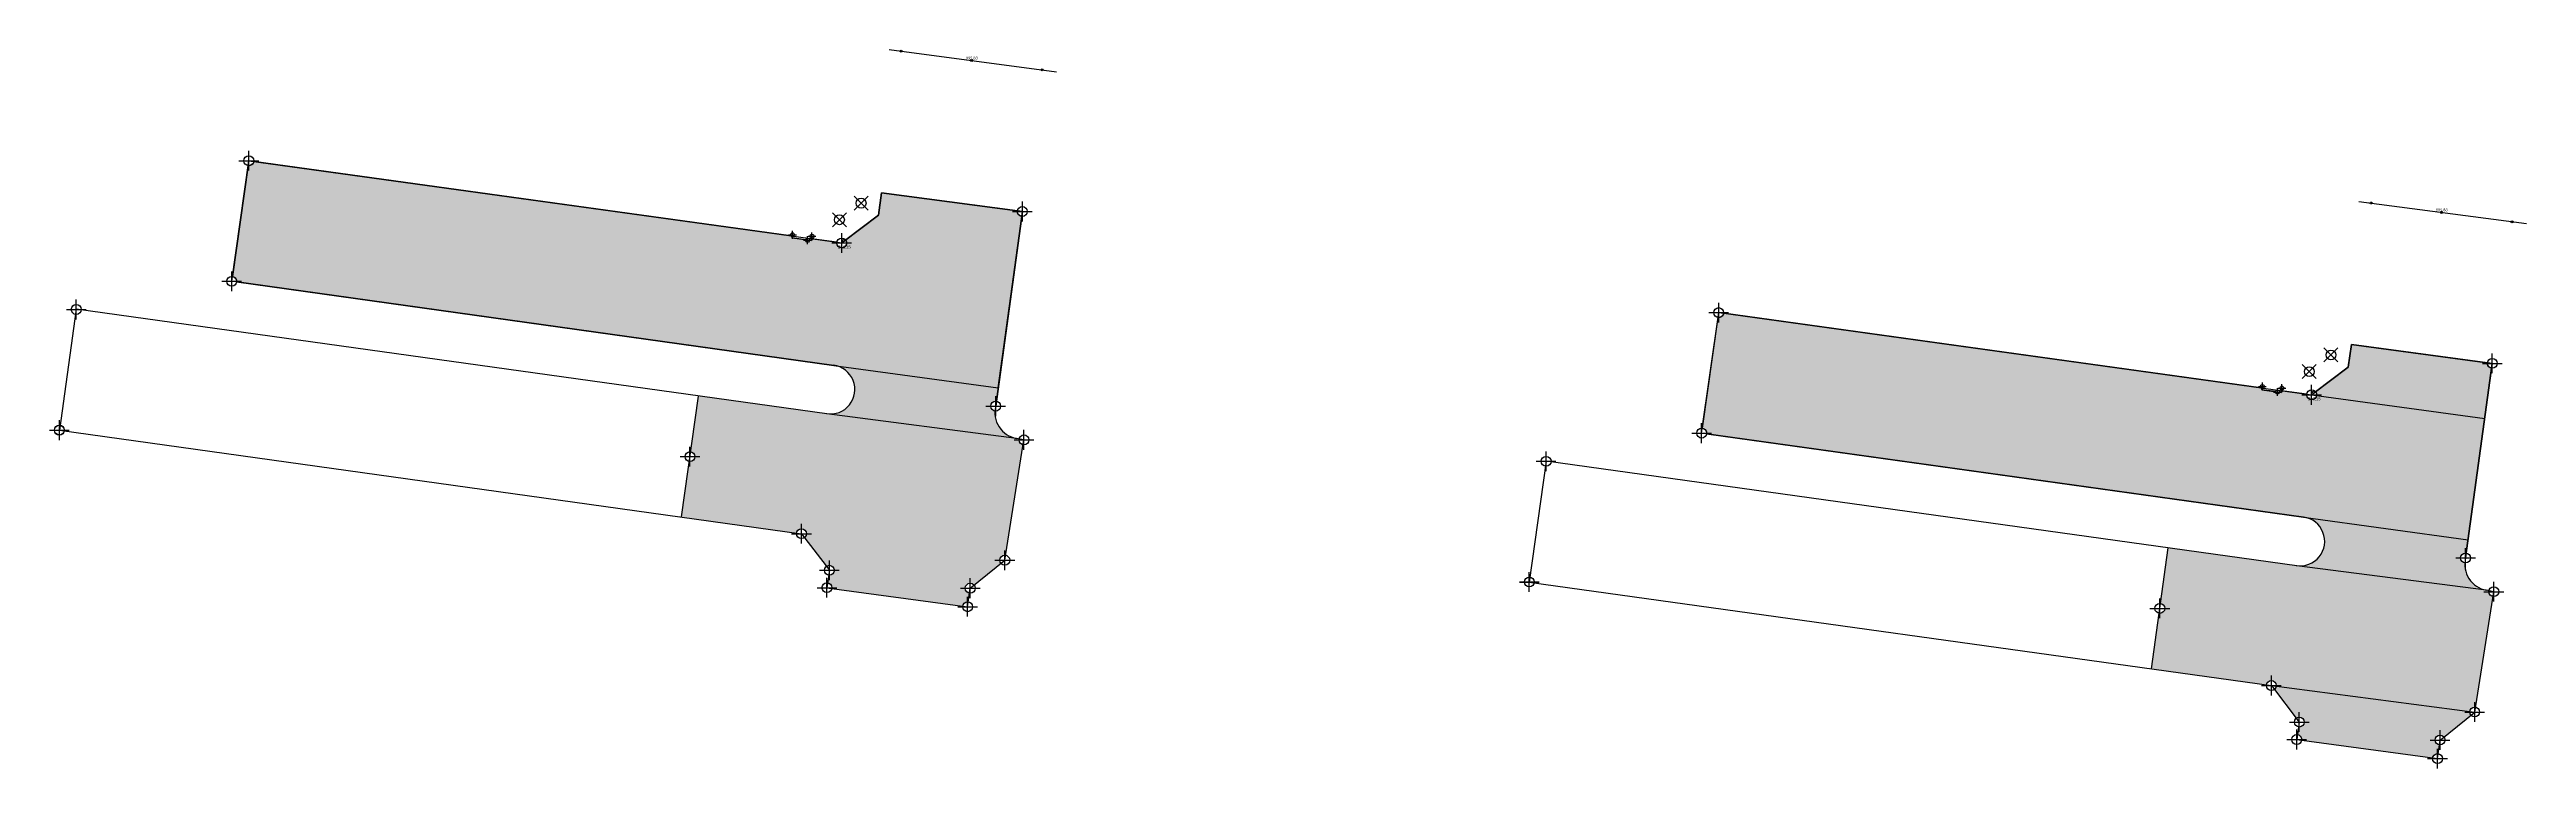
# Model space of a CAD drawing. Header units: metres. Extents: x -977055 to 805873, y -1033982 to 242021.
# Drawn here: x 560.1 to 685.5, y 1123 to 1159.4 of the extents above; entities that cross this region are included whole.
import ezdxf

# ---------------------------------------------------------------- set-up
doc = ezdxf.new("R2010")
doc.units = ezdxf.units.M
for name, color, linetype in [('12-CONDICIONES EXISTENTES', 2, 'Continuous'), ('C-ROAD-PROF-TEXT', 11, 'Continuous'), ('linea 1', 1, 'Continuous'), ('PUNTOS V', 4, 'Continuous'), ('V-NODE', 1, 'Continuous')]:
    doc.layers.add(name, color=color, linetype=linetype)
doc.styles.get("Standard").update_dxf_attribs({"font": 'arial.ttf'})

# ---------------------------------------------------------------- blocks, each defined once
blk = doc.blocks.new('*U2823')
at = {"color": 0, "linetype": 'ByBlock', "lineweight": -2, "transparency": 16777216}
for p, q in [((-0.71, -0.71), (0.71, 0.71)), ((-0.71, 0.71), (0.71, -0.71))]:
    blk.add_line(p, q, dxfattribs=at)
blk.add_circle((0, 0), 0.5, dxfattribs=at)
blk = doc.blocks.new('*U2826', base_point=(859.596, 1061.824, 997.32))
at = {"layer": 'V-NODE', "color": 50, "lineweight": -2, "xscale": 0.5, "yscale": 0.5, "zscale": 0.5}
blk.add_blockref('*U2823', (859.596, 1061.824, 997.32), dxfattribs=at)
blk = doc.blocks.new('*U2829', base_point=(858.499, 1060.98, 997.399))
at = {"layer": 'V-NODE', "color": 50, "lineweight": -2, "xscale": 0.5, "yscale": 0.5, "zscale": 0.5}
blk.add_blockref('*U2823', (858.499, 1060.98, 997.399), dxfattribs=at)
blk = doc.blocks.new('*U4553')
at = {"color": 0, "linetype": 'ByBlock', "lineweight": -2, "transparency": 16777216}
for p, q in [((-1, 0), (1, 0)), ((0, -1), (0, 1))]:
    blk.add_line(p, q, dxfattribs=at)
blk.add_circle((0, 0), 0.5, dxfattribs=at)
blk = doc.blocks.new('*U4703', base_point=(856.886, 1059.946, 996.477))
at = {"layer": 'V-NODE', "lineweight": -2, "xscale": 0.2, "yscale": 0.2, "zscale": 0.2}
blk.add_blockref('*U4553', (856.886, 1059.946, 996.477), dxfattribs=at)
blk = doc.blocks.new('*U4733', base_point=(857.109, 1060.144, 996.674))
at = {"layer": 'V-NODE', "lineweight": -2, "xscale": 0.2, "yscale": 0.2, "zscale": 0.2}
blk.add_blockref('*U4553', (857.109, 1060.144, 996.674), dxfattribs=at)
blk = doc.blocks.new('*U4736', base_point=(856.122, 1060.221, 996.673))
at = {"layer": 'V-NODE', "lineweight": -2, "xscale": 0.2, "yscale": 0.2, "zscale": 0.2}
blk.add_blockref('*U4553', (856.122, 1060.221, 996.673), dxfattribs=at)
blk = doc.blocks.new('*U4768')
at = {"color": 0, "linetype": 'ByBlock', "lineweight": -2, "transparency": 16777216}
for p, q in [((-1, 0), (1, 0)), ((0, -1), (0, 1))]:
    blk.add_line(p, q, dxfattribs=at)
blk.add_circle((0, 0), 0.5, dxfattribs=at)
blk = doc.blocks.new('*U4770', base_point=(818.989, 1050.325, 997.271))
at = {"layer": 'V-NODE', "color": 3, "lineweight": -2, "xscale": 0.5, "yscale": 0.5, "zscale": 0.5}
blk.add_blockref('*U4768', (818.989, 1050.325, 997.271), dxfattribs=at)
blk = doc.blocks.new('*U4772', base_point=(858.618, 1059.805, 996.464))
at = {"layer": 'V-NODE', "color": 3, "lineweight": -2, "xscale": 0.5, "yscale": 0.5, "zscale": 0.5}
blk.add_blockref('*U4768', (858.618, 1059.805, 996.464), dxfattribs=at)
blk = doc.blocks.new('*U4773', base_point=(828.582, 1063.97, 996.881))
at = {"layer": 'V-NODE', "color": 3, "lineweight": -2, "xscale": 0.5, "yscale": 0.5, "zscale": 0.5}
blk.add_blockref('*U4768', (828.582, 1063.97, 996.881), dxfattribs=at)
blk = doc.blocks.new('*U4774', base_point=(827.718, 1057.863, 996.93))
at = {"layer": 'V-NODE', "color": 3, "lineweight": -2, "xscale": 0.5, "yscale": 0.5, "zscale": 0.5}
blk.add_blockref('*U4768', (827.718, 1057.863, 996.93), dxfattribs=at)
blk = doc.blocks.new('*U4775', base_point=(819.841, 1056.436, 997.217))
at = {"layer": 'V-NODE', "color": 3, "lineweight": -2, "xscale": 0.5, "yscale": 0.5, "zscale": 0.5}
blk.add_blockref('*U4768', (819.841, 1056.436, 997.217), dxfattribs=at)
blk = doc.blocks.new('*U4776', base_point=(818.988, 1050.321, 997.256))
at = {"layer": 'V-NODE', "color": 3, "lineweight": -2, "xscale": 0.5, "yscale": 0.5, "zscale": 0.5}
blk.add_blockref('*U4768', (818.988, 1050.321, 997.256), dxfattribs=at)
blk = doc.blocks.new('*U4777', base_point=(850.928, 1048.984, 996.868))
at = {"layer": 'V-NODE', "color": 3, "lineweight": -2, "xscale": 0.5, "yscale": 0.5, "zscale": 0.5}
blk.add_blockref('*U4768', (850.928, 1048.984, 996.868), dxfattribs=at)
blk = doc.blocks.new('*U4778', base_point=(856.576, 1045.078, 996.745))
at = {"layer": 'V-NODE', "color": 3, "lineweight": -2, "xscale": 0.5, "yscale": 0.5, "zscale": 0.5}
blk.add_blockref('*U4768', (856.576, 1045.078, 996.745), dxfattribs=at)
blk = doc.blocks.new('*U4779', base_point=(857.991, 1043.226, 996.79))
at = {"layer": 'V-NODE', "color": 3, "lineweight": -2, "xscale": 0.5, "yscale": 0.5, "zscale": 0.5}
blk.add_blockref('*U4768', (857.991, 1043.226, 996.79), dxfattribs=at)
blk = doc.blocks.new('*U4780', base_point=(857.864, 1042.343, 996.842))
at = {"layer": 'V-NODE', "color": 3, "lineweight": -2, "xscale": 0.5, "yscale": 0.5, "zscale": 0.5}
blk.add_blockref('*U4768', (857.864, 1042.343, 996.842), dxfattribs=at)
blk = doc.blocks.new('*U4781', base_point=(864.993, 1041.377, 996.865))
at = {"layer": 'V-NODE', "color": 3, "lineweight": -2, "xscale": 0.5, "yscale": 0.5, "zscale": 0.5}
blk.add_blockref('*U4768', (864.993, 1041.377, 996.865), dxfattribs=at)
blk = doc.blocks.new('*U4782', base_point=(865.123, 1042.317, 996.807))
at = {"layer": 'V-NODE', "color": 3, "lineweight": -2, "xscale": 0.5, "yscale": 0.5, "zscale": 0.5}
blk.add_blockref('*U4768', (865.123, 1042.317, 996.807), dxfattribs=at)
blk = doc.blocks.new('*U4783', base_point=(866.876, 1043.735, 996.763))
at = {"layer": 'V-NODE', "color": 3, "lineweight": -2, "xscale": 0.5, "yscale": 0.5, "zscale": 0.5}
blk.add_blockref('*U4768', (866.876, 1043.735, 996.763), dxfattribs=at)
blk = doc.blocks.new('*U4784', base_point=(867.845, 1049.832, 996.672))
at = {"layer": 'V-NODE', "color": 3, "lineweight": -2, "xscale": 0.5, "yscale": 0.5, "zscale": 0.5}
blk.add_blockref('*U4768', (867.845, 1049.832, 996.672), dxfattribs=at)
blk = doc.blocks.new('*U4785', base_point=(866.413, 1051.539, 996.589))
at = {"layer": 'V-NODE', "color": 3, "lineweight": -2, "xscale": 0.5, "yscale": 0.5, "zscale": 0.5}
blk.add_blockref('*U4768', (866.413, 1051.539, 996.589), dxfattribs=at)
blk = doc.blocks.new('*U4786', base_point=(867.765, 1061.399, 996.366))
at = {"layer": 'V-NODE', "color": 3, "lineweight": -2, "xscale": 0.5, "yscale": 0.5, "zscale": 0.5}
blk.add_blockref('*U4768', (867.765, 1061.399, 996.366), dxfattribs=at)

msp = doc.modelspace()

# ---------------------------------------------------------------- hatches: boundary and pattern name
h = msp.add_hatch(color=1)
h.dxf.hatch_style = 1
h.paths.add_polyline_path([(609.30415, 1150.93342, -0.413020089), (609.0903, 1151.21406), (602.20088, 1152.13014), (602.04531, 1150.99558), (600.39019, 1149.73833, -0.163849855), (600.44112, 1149.58711, -1.071381241), (599.94349, 1149.62144), (598.68212, 1149.79635), (598.68212, 1149.70477), (598.55893, 1149.72193, -1.07974303), (598.36142, 1149.74945), (597.67314, 1149.84532), (597.68132, 1149.90406, -0.204160895), (597.61413, 1149.94445), (570.40275, 1153.71777, -0.415021003), (570.1201, 1153.50457), (569.32614, 1147.89264, -0.413712861), (569.53871, 1147.61051), (599.78124, 1143.38462), (608.11242, 1142.24225)])
h.paths.add_polyline_path([(609.37888, 1139.3672, -0.425891287), (609.17297, 1139.66312), (609.03547, 1139.6906), (599.43961, 1140.92631), (592.92942, 1141.83491), (592.53567, 1139.01371, -0.374157039), (592.75112, 1138.76611, -0.455437729), (592.46656, 1138.51851), (592.07424, 1135.70749), (597.90151, 1134.89464, -0.932997044), (598.39912, 1134.86011, -0.233549761), (598.30102, 1134.66155), (599.41337, 1133.20754, -0.619329516), (599.81412, 1133.00811, -0.455129131), (599.52981, 1132.76047), (599.47321, 1132.37249, -0.411232028), (599.68485, 1132.09154), (606.31838, 1131.19267, -0.415017366), (606.60036, 1131.40675), (606.66187, 1131.85146, -0.374511748), (606.44612, 1132.09911, -0.7069306), (606.89049, 1132.25633), (608.25475, 1133.35988, -0.171693799), (608.19912, 1133.51711, -0.461167824), (608.48836, 1133.76401)])
h.paths.add_polyline_path([(599.96743, 1149.22321), (600.68332, 1149.23034), (600.68024, 1149.53943), (599.96434, 1149.5323)], flags=24)
h = msp.add_hatch(color=1)
h.dxf.hatch_style = 1
h.paths.add_polyline_path([(683.83306, 1131.67555, -0.425891287), (683.62715, 1131.97146), (683.48966, 1131.99894), (673.89379, 1133.23465), (667.3836, 1134.14326), (666.98986, 1131.32205, -0.374157039), (667.2053, 1131.07445, -0.455437729), (666.92074, 1130.82685), (666.52842, 1128.01583), (672.3557, 1127.20299, -0.995540681), (672.8512, 1127.13612), (682.6554, 1125.85777, -0.422425452), (682.94254, 1126.07235)])
h.paths.add_polyline_path([(682.56661, 1134.55059), (674.3731, 1135.67408, -0.940620161), (673.90744, 1133.24291), (683.49678, 1131.99802, -0.380393944), (682.40237, 1133.38234, -0.370274656), (682.1903, 1133.62945, -0.454713254), (682.47426, 1133.87713)])
h.paths.add_polyline_path([(683.40896, 1140.69378), (674.89298, 1141.86148, -1.000759481), (674.39767, 1141.92979), (673.1363, 1142.1047), (673.1363, 1142.01311), (673.01311, 1142.03027, -1.07974303), (672.8156, 1142.05779), (672.12732, 1142.15367), (672.1355, 1142.2124, -0.204160895), (672.06831, 1142.25279), (644.85693, 1146.02611, -0.415021003), (644.57428, 1145.81291), (643.78032, 1140.20098, -0.413712861), (643.99289, 1139.91885), (674.23543, 1135.69296), (682.56661, 1134.55059)])
h.paths.add_polyline_path([(674.42161, 1141.53155), (675.1375, 1141.53868), (675.13442, 1141.84777), (674.41853, 1141.84064)], flags=24)
h = msp.add_hatch(color=1)
h.dxf.hatch_style = 1
h.paths.add_polyline_path([(683.75834, 1143.24176, -0.413020089), (683.54448, 1143.5224), (676.65506, 1144.43848), (676.49949, 1143.30392), (674.84438, 1142.04667, -0.199041982), (674.89298, 1141.86148), (683.40896, 1140.69378)])
h.paths.add_polyline_path([(681.34467, 1124.56467), (682.70893, 1125.66822, -0.205262126), (682.6554, 1125.85777), (672.8512, 1127.13612, -0.199612521), (672.7552, 1126.96989), (673.86755, 1125.51588, -0.619329516), (674.2683, 1125.31645, -0.455129131), (673.984, 1125.06881), (673.92739, 1124.68083, -0.411232028), (674.13903, 1124.39988), (680.77256, 1123.50102, -0.415017366), (681.05455, 1123.71509), (681.11605, 1124.1598, -0.374511748), (680.9003, 1124.40745, -0.7069306)])
h.paths.add_polyline_path([(674.42161, 1141.53155), (675.1375, 1141.53868), (675.13442, 1141.84777), (674.41853, 1141.84064)], flags=9)
h = msp.add_hatch(color=1)
h.dxf.hatch_style = 1
h.paths.add_polyline_path([(607.73612, 1141.32111, -0.454713254), (608.02008, 1141.56879), (608.11242, 1142.24225), (599.91892, 1143.36574, -0.940620161), (599.45326, 1140.93457), (609.0426, 1139.68968, -0.380393944), (607.94819, 1141.074, -0.370274656)])

# ---------------------------------------------------------------- linework, layer by layer
at = {"color": 1}
for points in [[(599.94349, 1149.62144), (598.68212, 1149.79635), (598.68212, 1149.72811), (598.65453, 1149.72811), (598.65187, 1149.70899), (598.55893, 1149.72193, -1.07974303), (598.36142, 1149.74945), (597.67314, 1149.84532), (597.68132, 1149.90406, -0.204160895), (597.61413, 1149.94445), (570.40275, 1153.71777, -0.415021003), (570.1201, 1153.50457), (569.32614, 1147.89264, -0.413712861), (569.53871, 1147.61051), (599.78124, 1143.38462), (608.11242, 1142.24225), (609.30415, 1150.93342, -0.413020089), (609.0903, 1151.21406), (602.20088, 1152.13014), (602.04531, 1150.99558), (600.39019, 1149.73833, -0.163849855), (600.44112, 1149.58711, -1.071381241)], [(674.39767, 1141.92979), (673.1363, 1142.1047), (673.1363, 1142.03645), (673.10872, 1142.03645), (673.10605, 1142.01733), (673.01311, 1142.03027, -1.07974303), (672.8156, 1142.05779), (672.12732, 1142.15367), (672.1355, 1142.2124, -0.204160895), (672.06831, 1142.25279), (644.85693, 1146.02611, -0.415021003), (644.57428, 1145.81291), (643.78032, 1140.20098, -0.413712861), (643.99289, 1139.91885), (674.23543, 1135.69296), (682.56661, 1134.55059), (683.75834, 1143.24176, -0.413020089), (683.54448, 1143.5224), (676.65506, 1144.43848), (676.49949, 1143.30392), (674.84438, 1142.04667, -0.163849855), (674.8953, 1141.89545, -1.071381241)]]:
    msp.add_lwpolyline(points, format="xyb", close=True, dxfattribs=at)
for points, elevation in [([(600.19112, 1149.58711), (602.04531, 1150.99558), (602.20088, 1152.13014), (609.33812, 1151.18111), (607.98612, 1141.32111)], 996.462), ([(674.6453, 1141.89545), (676.49949, 1143.30392), (676.65506, 1144.43848), (683.7923, 1143.48945), (682.4403, 1133.62945)], 996.462), ([(599.78124, 1143.38462), (608.11242, 1142.24225)], 996.879), ([(674.23543, 1135.69296), (682.56661, 1134.55059)], 996.879)]:
    msp.add_lwpolyline(points, dxfattribs=dict(at, elevation=elevation))
for points, elevation in [([(674.6453, 1141.89545), (683.40896, 1140.69378)], 996.462), ([(672.6033, 1127.16845), (682.9033, 1125.82545)], 996.743)]:
    msp.add_lwpolyline(points, dxfattribs=dict(elevation=elevation))
at = {"layer": '12-CONDICIONES EXISTENTES', "color": 1}
for points, elevation in [([(602.58511, 1159.38629), (611.0717, 1158.25821)], 996.877), ([(599.78124, 1143.38462), (569.29112, 1147.64511), (570.15512, 1153.75211), (600.19112, 1149.58711)], 996.879), ([(602.04531, 1150.99558), (602.20088, 1152.13014)], 996.587), ([(600.19112, 1149.58711), (602.04531, 1150.99558)], 996.462), ([(607.98612, 1141.32111), (609.33812, 1151.18111)], 996.587), ([(677.03929, 1151.69463), (685.52589, 1150.56655)], 996.877), ([(597.69512, 1150.00311), (597.67314, 1149.84532)], 996.671), ([(598.68212, 1149.92611), (598.65187, 1149.70899)], 996.672), ([(674.23543, 1135.69296), (643.7453, 1139.95345), (644.6093, 1146.06045), (674.6453, 1141.89545)], 996.879), ([(676.49949, 1143.30392), (676.65506, 1144.43848)], 996.587), ([(674.6453, 1141.89545), (676.49949, 1143.30392)], 996.462), ([(682.4403, 1133.62945), (683.7923, 1143.48945)], 996.587), ([(592.07424, 1135.70749), (592.92942, 1141.83491)], 996.866), ([(672.1493, 1142.31145), (672.12732, 1142.15367)], 996.671), ([(673.1363, 1142.23445), (673.10605, 1142.01733)], 996.672), ([(666.52842, 1128.01583), (667.3836, 1134.14326)], 996.866)]:
    msp.add_lwpolyline(points, dxfattribs=dict(at, elevation=elevation))
at = {"layer": '12-CONDICIONES EXISTENTES', "color": 5, "elevation": 996.671}
for points in [[(597.69512, 1150.00311), (597.67314, 1149.84532), (598.65187, 1149.70899), (598.68212, 1149.92611)], [(672.1493, 1142.31145), (672.12732, 1142.15367), (673.10605, 1142.01733), (673.1363, 1142.23445)]]:
    msp.add_lwpolyline(points, dxfattribs=at)
at = {"layer": '12-CONDICIONES EXISTENTES', "color": 1, "elevation": 997.254}
for points in [[(599.43961, 1140.92631), (561.41412, 1146.23339), (560.56212, 1140.10311), (598.14912, 1134.86011), (599.56594, 1133.00811), (599.43712, 1132.12511), (606.56612, 1131.15911), (606.69612, 1132.09911), (608.44912, 1133.51711), (609.41812, 1139.61411), (609.03547, 1139.6906)], [(673.89379, 1133.23465), (635.8683, 1138.54173), (635.0163, 1132.41145), (672.6033, 1127.16845), (674.02012, 1125.31645), (673.8913, 1124.43345), (681.0203, 1123.46745), (681.1503, 1124.40745), (682.9033, 1125.82545), (683.8723, 1131.92245), (683.48966, 1131.99894)]]:
    msp.add_lwpolyline(points, close=True, dxfattribs=at)
at = {"layer": '12-CONDICIONES EXISTENTES', "color": 1}
for centre in [(603.2017, 1159.30433, 996.877), (606.77032, 1158.82997, 996.877), (610.33893, 1158.35561, 996.877), (677.65589, 1151.61267, 996.877), (681.2245, 1151.13831, 996.877), (684.79312, 1150.66395, 996.877)]:
    msp.add_circle(centre, 0.05, dxfattribs=at)
for centre, radius, start, end in [((599.61163, 1142.16442, 997.203), 1.24, 260.611204, 82.0882449), ((609.27354, 1140.99702, 995.971), 1.32759, 165.8705213, 260.1106054), ((674.06581, 1134.47276, 997.203), 1.24, 260.611204, 82.0882449), ((683.72772, 1133.30536, 995.971), 1.32759, 165.8705213, 260.1106054)]:
    msp.add_arc(centre, radius, start, end, dxfattribs=at)
at = {"layer": 'linea 1', "elevation": 996.405}
for points in [[(602.20088, 1152.13014), (609.33812, 1151.18111)], [(676.65506, 1144.43848), (683.7923, 1143.48945)]]:
    msp.add_lwpolyline(points, close=True, dxfattribs=at)
at = {"layer": 'PUNTOS V', "color": 1}
for centre in [(600.27896, 1149.71455, 996.877), (674.73314, 1142.02289, 996.877)]:
    msp.add_circle(centre, 0.05, dxfattribs=at)

# ---------------------------------------------------------------- block references
at = {"layer": 'V-NODE'}
for name, p in [('*U4773', (570.15512, 1153.75211, 996.879)), ('*U2826', (601.16912, 1151.60611, 997.32)), ('*U2829', (600.07212, 1150.76211, 997.399)), ('*U4786', (609.33812, 1151.18111, 996.364)), ('*U4736', (597.69512, 1150.00311, 996.671)), ('*U4703', (598.45912, 1149.72811, 996.475)), ('*U4733', (598.68212, 1149.92611, 996.672)), ('*U4772', (600.19112, 1149.58711, 996.462)), ('*U4774', (569.29112, 1147.64511, 996.928)), ('*U4775', (561.41412, 1146.21811, 997.215)), ('*U4773', (644.6093, 1146.06045, 996.879)), ('*U2826', (675.6233, 1143.91445, 997.32)), ('*U2829', (674.5263, 1143.07045, 997.399)), ('*U4786', (683.7923, 1143.48945, 996.364)), ('*U4785', (607.98612, 1141.32111, 996.587)), ('*U4736', (672.1493, 1142.31145, 996.671)), ('*U4703', (672.9133, 1142.03645, 996.475)), ('*U4733', (673.1363, 1142.23445, 996.672)), ('*U4772', (674.6453, 1141.89545, 996.462)), ('*U4776', (560.56112, 1140.10311, 997.254)), ('*U4770', (560.56212, 1140.10711, 997.269)), ('*U4777', (592.50112, 1138.76611, 996.866)), ('*U4784', (609.41812, 1139.61411, 996.67)), ('*U4774', (643.7453, 1139.95345, 996.928)), ('*U4775', (635.8683, 1138.52645, 997.215)), ('*U4778', (598.14912, 1134.86011, 996.743)), ('*U4779', (599.56412, 1133.00811, 996.788)), ('*U4783', (608.44912, 1133.51711, 996.761)), ('*U4785', (682.4403, 1133.62945, 996.587)), ('*U4780', (599.43712, 1132.12511, 996.84)), ('*U4782', (606.69612, 1132.09911, 996.805)), ('*U4776', (635.0153, 1132.41145, 997.254)), ('*U4770', (635.0163, 1132.41545, 997.269)), ('*U4784', (683.8723, 1131.92245, 996.67)), ('*U4781', (606.56612, 1131.15911, 996.863)), ('*U4777', (666.9553, 1131.07445, 996.866)), ('*U4778', (672.6033, 1127.16845, 996.743)), ('*U4779', (674.0183, 1125.31645, 996.788)), ('*U4783', (682.9033, 1125.82545, 996.761)), ('*U4780', (673.8913, 1124.43345, 996.84)), ('*U4782', (681.1503, 1124.40745, 996.805)), ('*U4781', (681.0203, 1123.46745, 996.863))]:
    msp.add_blockref(name, p, dxfattribs=at)

# ---------------------------------------------------------------- texts
at = {"layer": 'C-ROAD-PROF-TEXT', "color": 11, "linetype": 'Continuous', "lineweight": -3, "char_height": 0.15, "attachment_point": 8, "rotation": 0.5711077}
for s, insert in [('{\\fCalibri|b0|i0|c0|p34;\\H0.91667x;\\C256;995.83}', (606.77731, 1158.88322, 996.877)), ('{\\fCalibri|b0|i0|c0|p34;\\H0.91667x;\\C256;995.83}', (681.2315, 1151.19156, 996.877)), ('{\\C2;996,15}', (600.325, 1149.27901)), ('{\\C2;996,15}', (674.77919, 1141.58735))]:
    msp.add_mtext(s, dxfattribs=dict(at, insert=insert))

doc.saveas('drawing.dxf')
